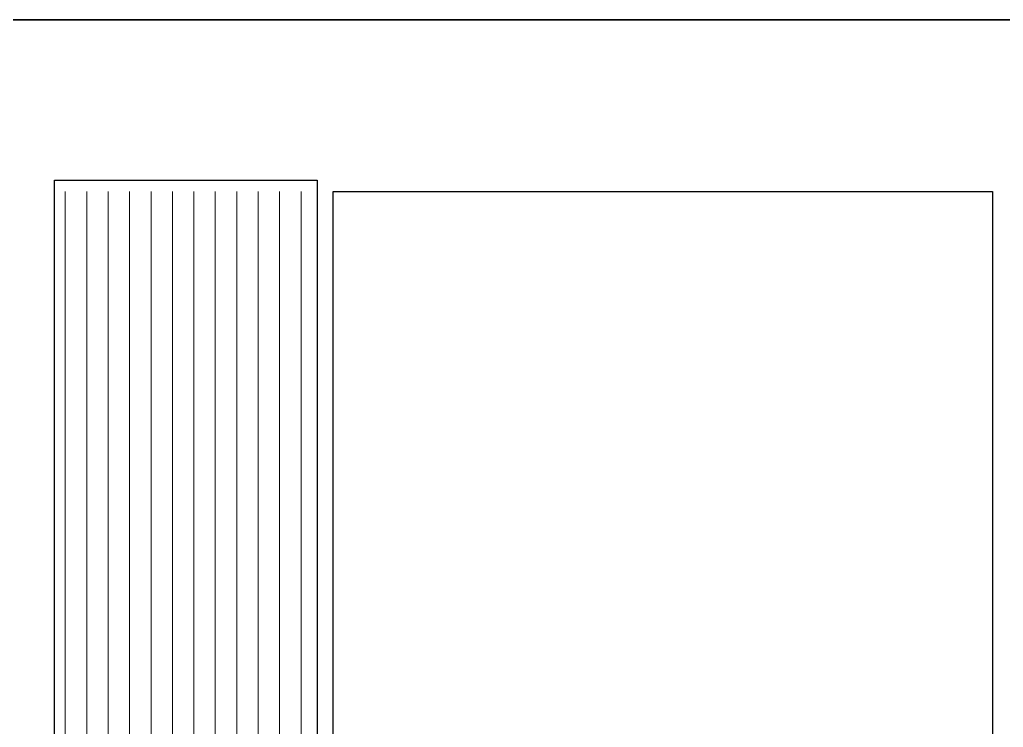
# Model space of a CAD drawing. Header units: millimetres. Extents: x -1800 to 33200, y -8500 to 38400.
# Drawn here: x 24614 to 28574, y 13253 to 16100 of the extents above; entities that cross this region are included whole.
import ezdxf

# ---------------------------------------------------------------- set-up
doc = ezdxf.new("R2010")
doc.units = ezdxf.units.MM
for name, color, linetype, lineweight in [('E-HATCH', 8, 'Continuous', 9), ('E-OUTLINE', 7, 'Continuous', 35), ('E-WALL', 7, 'Continuous', 25)]:
    doc.layers.add(name, color=color, linetype=linetype, lineweight=lineweight)

msp = doc.modelspace()

# ---------------------------------------------------------------- linework, layer by layer
at = {"layer": 'E-HATCH'}
for p, q in [((24797.5, 15408.6), (24797.5, 10338.3)), ((24883.8, 15408.6), (24883.8, 10338.3)), ((24970.1, 15408.6), (24970.1, 10338.3)), ((25056.4, 15408.6), (25056.4, 10338.3)), ((25142.8, 15408.6), (25142.8, 10338.3)), ((25229.1, 15408.6), (25229.1, 10338.3)), ((25315.4, 15408.6), (25315.4, 10338.3)), ((25401.7, 15408.6), (25401.7, 10338.3)), ((25488.1, 15408.6), (25488.1, 10338.3)), ((25574.4, 15408.6), (25574.4, 10338.3)), ((25660.7, 15408.6), (25660.7, 10338.3)), ((25747.1, 15408.6), (25747.1, 10338.3))]:
    msp.add_line(p, q, dxfattribs=at)
at = {"layer": 'E-OUTLINE'}
msp.add_lwpolyline([(0, 16100), (32200, 16100), (32200, 10200), (0, 10200)], close=True, dxfattribs=at)
at = {"layer": 'E-WALL'}
for points in [[(24754.3, 15454.7), (25811.8, 15454.7), (25811.8, 10292.2), (24754.3, 10292.2)], [(25876.5, 15408.6), (28531.1, 15408.6), (28531.1, 10292.2), (25876.5, 10292.2)]]:
    msp.add_lwpolyline(points, close=True, dxfattribs=at)

doc.saveas('drawing.dxf')
